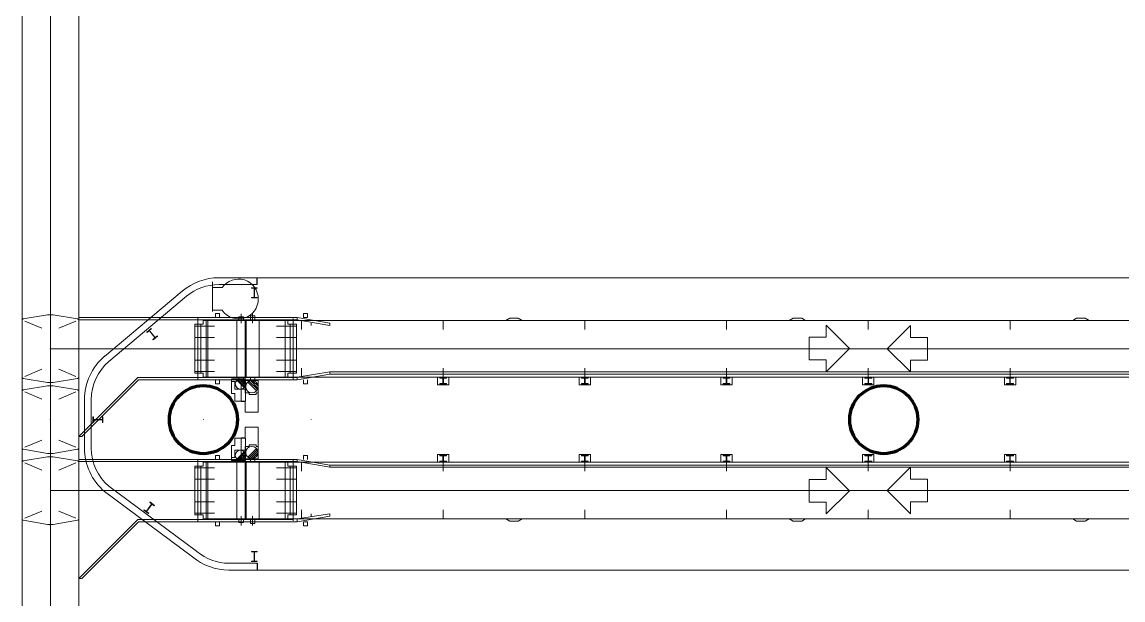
# Model space of a CAD drawing. Header units: metres. Extents: x 1807 to 3745, y 842 to 1968.
# Drawn here: x 3482.8 to 3502.22, y 1328.82 to 1339.01 of the extents above; entities that cross this region are included whole.
import ezdxf

# ---------------------------------------------------------------- set-up
doc = ezdxf.new("R2010")
doc.units = ezdxf.units.M
doc.header["$MEASUREMENT"] = 0
doc.layers.add('Level 1', color=7, linetype='Continuous', lineweight=0)

msp = doc.modelspace()

# ---------------------------------------------------------------- linework, layer by layer
at = {"layer": 'Level 1', "color": 7, "linetype": 'Continuous', "lineweight": 0}
for p, q in [((3482.8, 1267.909), (3482.8, 1392.8)), ((3483.8, 1267.909), (3483.8, 1392.8)), ((3486.27, 1334.5), (3511.63, 1334.5)), ((3486.27, 1334.5), (3486.95, 1334.5)), ((3484.254, 1333.114), (3485.627, 1334.266)), ((3484.254, 1333.114), (3485.627, 1334.266)), ((3486.27, 1334.38), (3486.95, 1334.38)), ((3484.332, 1333.022), (3485.704, 1334.174)), ((3483.25, 1333.845), (3482.821, 1333.774)), ((3483.35, 1333.845), (3483.25, 1333.845)), ((3483.35, 1333.845), (3483.779, 1333.774)), ((3486.215, 1333.8), (3486.215, 1333.87)), ((3486.215, 1333.87), (3486.285, 1333.87)), ((3486.285, 1333.8), (3486.285, 1333.87)), ((3486.828, 1333.83), (3486.828, 1333.76)), ((3486.828, 1333.83), (3486.908, 1333.83)), ((3486.908, 1333.83), (3486.908, 1333.76)), ((3487.768, 1333.8), (3487.768, 1333.87)), ((3487.768, 1333.87), (3487.838, 1333.87)), ((3487.838, 1333.8), (3487.838, 1333.87)), ((3482.8, 1333.749), (3482.8, 1332.751)), ((3482.85, 1333.738), (3483.15, 1333.611)), ((3483.75, 1333.738), (3483.45, 1333.611)), ((3485.18, 1333.8), (3483.8, 1333.8)), ((3485.18, 1333.76), (3483.8, 1333.76)), ((3483.8, 1333.749), (3483.8, 1332.751)), ((3483.8, 1333.749), (3483.8, 1332.751)), ((3485.9, 1333.8), (3485.18, 1333.8)), ((3485.9, 1333.76), (3485.18, 1333.76)), ((3485.847, 1333.68), (3485.847, 1332.82)), ((3485.847, 1333.68), (3485.997, 1333.68)), ((3485.847, 1333.65), (3486.197, 1333.65)), ((3485.9, 1333.8), (3487.654, 1333.8)), ((3485.9, 1333.8), (3485.9, 1332.7)), ((3485.9, 1333.76), (3487.654, 1333.76)), ((3485.997, 1333.75), (3486.047, 1333.75)), ((3485.997, 1333.68), (3485.997, 1333.75)), ((3511.853, 1333.75), (3486.047, 1333.75)), ((3486.07, 1333.75), (3487.462, 1333.75)), ((3486.589, 1333.76), (3486.739, 1333.76)), ((3486.624, 1333.81), (3486.704, 1333.81)), ((3486.624, 1333.81), (3486.624, 1333.76)), ((3486.704, 1333.81), (3486.704, 1333.76)), ((3486.768, 1333.76), (3486.968, 1333.76)), ((3487.639, 1333.65), (3487.289, 1333.65)), ((3487.489, 1333.75), (3487.439, 1333.75)), ((3487.489, 1333.68), (3487.489, 1333.75)), ((3487.639, 1333.68), (3487.489, 1333.68)), ((3487.639, 1332.82), (3487.639, 1333.68)), ((3487.654, 1333.76), (3487.654, 1333.8)), ((3488.228, 1333.7), (3487.654, 1333.8)), ((3487.654, 1333.76), (3488.228, 1333.66)), ((3487.728, 1333.75), (3487.728, 1333.59)), ((3487.768, 1333.8), (3487.838, 1333.8)), ((3487.898, 1333.7), (3487.898, 1333.66)), ((3488.228, 1333.66), (3488.228, 1333.7)), ((3490.228, 1333.75), (3490.228, 1333.59)), ((3491.334, 1333.75), (3491.403, 1333.79)), ((3491.553, 1333.79), (3491.403, 1333.79)), ((3491.553, 1333.79), (3491.623, 1333.75)), ((3492.728, 1333.75), (3492.728, 1333.59)), ((3495.228, 1333.75), (3495.228, 1333.59)), ((3496.334, 1333.75), (3496.403, 1333.79)), ((3496.553, 1333.79), (3496.403, 1333.79)), ((3496.553, 1333.79), (3496.623, 1333.75)), ((3496.984, 1333.662), (3497.394, 1333.252)), ((3496.984, 1333.452), (3496.984, 1333.662)), ((3497.728, 1333.75), (3497.728, 1333.59)), ((3500.228, 1333.75), (3500.228, 1333.59)), ((3501.403, 1333.79), (3501.334, 1333.75)), ((3501.403, 1333.79), (3501.553, 1333.79)), ((3501.623, 1333.75), (3501.553, 1333.79)), ((3485.847, 1333.45), (3486.197, 1333.45)), ((3487.639, 1333.45), (3487.289, 1333.45)), ((3496.684, 1333.052), (3496.684, 1333.452)), ((3496.684, 1333.452), (3496.984, 1333.452)), ((3483.299, 1333.249), (3483.301, 1333.251)), ((3483.299, 1333.251), (3483.301, 1333.249)), ((3483.299, 1333.251), (3483.301, 1333.249)), ((3483.301, 1333.251), (3483.299, 1333.249)), ((3485.179, 1333.249), (3485.181, 1333.251)), ((3485.179, 1333.251), (3485.181, 1333.249)), ((3485.847, 1333.25), (3486.197, 1333.25)), ((3487.639, 1333.25), (3487.289, 1333.25)), ((3496.984, 1332.842), (3497.394, 1333.252)), ((3485.847, 1333.05), (3486.197, 1333.05)), ((3487.639, 1333.05), (3487.289, 1333.05)), ((3496.684, 1333.052), (3496.984, 1333.052)), ((3496.984, 1332.842), (3496.984, 1333.052)), ((3482.85, 1332.762), (3483.15, 1332.889)), ((3483.75, 1332.762), (3483.45, 1332.889)), ((3484.334, 1333.024), (3484.332, 1333.022)), ((3485.847, 1332.85), (3486.197, 1332.85)), ((3487.639, 1332.85), (3487.289, 1332.85)), ((3487.728, 1332.91), (3487.728, 1332.75)), ((3490.228, 1332.91), (3490.228, 1332.75)), ((3492.728, 1332.91), (3492.728, 1332.75)), ((3495.228, 1332.91), (3495.228, 1332.75)), ((3497.728, 1332.91), (3497.728, 1332.75)), ((3500.228, 1332.91), (3500.228, 1332.75)), ((3483.25, 1332.655), (3482.821, 1332.727)), ((3483.35, 1332.655), (3483.25, 1332.655)), ((3483.35, 1332.655), (3483.779, 1332.727)), ((3484.84, 1332.74), (3483.8, 1331.7)), ((3484.857, 1332.7), (3483.857, 1331.7)), ((3485.18, 1332.74), (3484.84, 1332.74)), ((3485.18, 1332.7), (3484.857, 1332.7)), ((3485.9, 1332.74), (3485.18, 1332.74)), ((3485.9, 1332.7), (3485.18, 1332.7)), ((3485.847, 1332.82), (3485.997, 1332.82)), ((3485.9, 1332.74), (3487.654, 1332.74)), ((3485.9, 1332.7), (3487.654, 1332.7)), ((3485.997, 1332.82), (3485.997, 1332.75)), ((3485.997, 1332.75), (3486.047, 1332.75)), ((3486.047, 1332.75), (3487.462, 1332.75)), ((3486.215, 1332.7), (3486.215, 1332.63)), ((3486.285, 1332.7), (3486.285, 1332.63)), ((3486.744, 1332.72), (3486.494, 1332.72)), ((3486.494, 1332.72), (3486.494, 1332.67)), ((3486.554, 1332.67), (3486.494, 1332.67)), ((3486.554, 1332.67), (3486.554, 1332.538)), ((3486.589, 1332.74), (3486.739, 1332.74)), ((3486.721, 1332.568), (3486.592, 1332.697)), ((3486.733, 1332.586), (3486.609, 1332.709)), ((3486.624, 1332.74), (3486.624, 1332.72)), ((3486.741, 1332.607), (3486.63, 1332.717)), ((3486.744, 1332.634), (3486.657, 1332.72)), ((3486.964, 1332.69), (3486.664, 1332.69)), ((3486.664, 1332.69), (3486.664, 1332.63)), ((3486.704, 1332.74), (3486.704, 1332.72)), ((3486.744, 1332.72), (3486.744, 1332.538)), ((3486.768, 1332.74), (3486.968, 1332.74)), ((3486.936, 1332.508), (3486.782, 1332.663)), ((3486.951, 1332.529), (3486.803, 1332.677)), ((3486.828, 1332.74), (3486.828, 1332.69)), ((3486.961, 1332.554), (3486.828, 1332.687)), ((3486.964, 1332.587), (3486.861, 1332.69)), ((3486.908, 1332.74), (3486.908, 1332.69)), ((3486.964, 1332.69), (3486.964, 1332.472)), ((3487.489, 1332.75), (3487.439, 1332.75)), ((3487.639, 1332.82), (3487.489, 1332.82)), ((3487.489, 1332.82), (3487.489, 1332.75)), ((3511.853, 1332.75), (3487.489, 1332.75)), ((3488.228, 1332.84), (3487.654, 1332.75)), ((3487.654, 1332.7), (3488.228, 1332.8)), ((3487.654, 1332.7), (3487.654, 1332.75)), ((3487.768, 1332.7), (3487.768, 1332.63)), ((3487.838, 1332.7), (3487.838, 1332.63)), ((3507.818, 1332.84), (3488.228, 1332.84)), ((3488.228, 1332.8), (3488.228, 1332.84)), ((3507.228, 1332.8), (3488.228, 1332.8)), ((3490.128, 1332.616), (3490.128, 1332.75)), ((3490.128, 1332.75), (3490.328, 1332.75)), ((3490.168, 1332.74), (3490.288, 1332.74)), ((3490.168, 1332.74), (3490.168, 1332.73)), ((3490.168, 1332.73), (3490.223, 1332.73)), ((3490.188, 1332.75), (3490.188, 1332.74)), ((3490.223, 1332.73), (3490.223, 1332.636)), ((3490.233, 1332.73), (3490.288, 1332.73)), ((3490.233, 1332.73), (3490.233, 1332.636)), ((3490.268, 1332.75), (3490.268, 1332.74)), ((3490.288, 1332.74), (3490.288, 1332.73)), ((3490.328, 1332.616), (3490.328, 1332.75)), ((3492.628, 1332.616), (3492.628, 1332.75)), ((3492.628, 1332.75), (3492.828, 1332.75)), ((3492.668, 1332.74), (3492.788, 1332.74)), ((3492.668, 1332.74), (3492.668, 1332.73)), ((3492.668, 1332.73), (3492.723, 1332.73)), ((3492.688, 1332.75), (3492.688, 1332.74)), ((3492.723, 1332.73), (3492.723, 1332.636)), ((3492.733, 1332.73), (3492.788, 1332.73)), ((3492.733, 1332.73), (3492.733, 1332.636)), ((3492.768, 1332.75), (3492.768, 1332.74)), ((3492.788, 1332.74), (3492.788, 1332.73)), ((3492.828, 1332.616), (3492.828, 1332.75)), ((3495.128, 1332.616), (3495.128, 1332.75)), ((3495.128, 1332.75), (3495.328, 1332.75)), ((3495.168, 1332.74), (3495.288, 1332.74)), ((3495.168, 1332.74), (3495.168, 1332.73)), ((3495.168, 1332.73), (3495.223, 1332.73)), ((3495.188, 1332.75), (3495.188, 1332.74)), ((3495.223, 1332.73), (3495.223, 1332.636)), ((3495.233, 1332.73), (3495.288, 1332.73)), ((3495.233, 1332.73), (3495.233, 1332.636)), ((3495.268, 1332.75), (3495.268, 1332.74)), ((3495.288, 1332.74), (3495.288, 1332.73)), ((3495.328, 1332.616), (3495.328, 1332.75)), ((3497.628, 1332.616), (3497.628, 1332.75)), ((3497.628, 1332.75), (3497.828, 1332.75)), ((3497.668, 1332.74), (3497.788, 1332.74)), ((3497.668, 1332.74), (3497.668, 1332.73)), ((3497.668, 1332.73), (3497.723, 1332.73)), ((3497.688, 1332.75), (3497.688, 1332.74)), ((3497.723, 1332.73), (3497.723, 1332.636)), ((3497.733, 1332.73), (3497.788, 1332.73)), ((3497.733, 1332.73), (3497.733, 1332.636)), ((3497.768, 1332.75), (3497.768, 1332.74)), ((3497.788, 1332.74), (3497.788, 1332.73)), ((3497.828, 1332.616), (3497.828, 1332.75)), ((3500.128, 1332.616), (3500.128, 1332.75)), ((3500.128, 1332.75), (3500.328, 1332.75)), ((3500.168, 1332.74), (3500.288, 1332.74)), ((3500.168, 1332.74), (3500.168, 1332.73)), ((3500.168, 1332.73), (3500.223, 1332.73)), ((3500.188, 1332.75), (3500.188, 1332.74)), ((3500.223, 1332.73), (3500.223, 1332.636)), ((3500.233, 1332.73), (3500.288, 1332.73)), ((3500.233, 1332.73), (3500.233, 1332.636)), ((3500.268, 1332.75), (3500.268, 1332.74)), ((3500.288, 1332.74), (3500.288, 1332.73)), ((3500.328, 1332.616), (3500.328, 1332.75)), ((3482.8, 1332.499), (3482.8, 1331.501)), ((3483.25, 1332.595), (3482.821, 1332.523)), ((3482.85, 1332.488), (3483.15, 1332.361)), ((3483.35, 1332.595), (3483.25, 1332.595)), ((3483.299, 1332.626), (3483.301, 1332.624)), ((3483.301, 1332.626), (3483.299, 1332.624)), ((3483.35, 1332.595), (3483.779, 1332.523)), ((3483.75, 1332.488), (3483.45, 1332.361)), ((3483.8, 1332.499), (3483.8, 1331.501)), ((3483.8, 1332.499), (3483.8, 1331.501)), ((3486.215, 1332.63), (3486.285, 1332.63)), ((3486.744, 1332.538), (3486.554, 1332.538)), ((3486.736, 1332.63), (3486.664, 1332.63)), ((3486.736, 1332.63), (3486.736, 1332.472)), ((3486.808, 1332.472), (3486.736, 1332.472)), ((3486.808, 1332.472), (3486.808, 1332.442)), ((3486.964, 1332.472), (3486.928, 1332.472)), ((3486.928, 1332.472), (3486.928, 1332.442)), ((3487.768, 1332.63), (3487.838, 1332.63)), ((3490.128, 1332.616), (3490.328, 1332.616)), ((3490.168, 1332.636), (3490.168, 1332.626)), ((3490.168, 1332.636), (3490.223, 1332.636)), ((3490.168, 1332.626), (3490.288, 1332.626)), ((3490.233, 1332.636), (3490.288, 1332.636)), ((3490.288, 1332.636), (3490.288, 1332.626)), ((3492.628, 1332.616), (3492.828, 1332.616)), ((3492.668, 1332.636), (3492.668, 1332.626)), ((3492.668, 1332.636), (3492.723, 1332.636)), ((3492.668, 1332.626), (3492.788, 1332.626)), ((3492.733, 1332.636), (3492.788, 1332.636)), ((3492.788, 1332.636), (3492.788, 1332.626)), ((3495.128, 1332.616), (3495.328, 1332.616)), ((3495.168, 1332.636), (3495.168, 1332.626)), ((3495.168, 1332.636), (3495.223, 1332.636)), ((3495.168, 1332.626), (3495.288, 1332.626)), ((3495.233, 1332.636), (3495.288, 1332.636)), ((3495.288, 1332.636), (3495.288, 1332.626)), ((3497.628, 1332.616), (3497.828, 1332.616)), ((3497.668, 1332.636), (3497.668, 1332.626)), ((3497.668, 1332.636), (3497.723, 1332.636)), ((3497.668, 1332.626), (3497.788, 1332.626)), ((3497.733, 1332.636), (3497.788, 1332.636)), ((3497.788, 1332.636), (3497.788, 1332.626)), ((3500.128, 1332.616), (3500.328, 1332.616)), ((3500.168, 1332.636), (3500.168, 1332.626)), ((3500.168, 1332.636), (3500.223, 1332.636)), ((3500.168, 1332.626), (3500.288, 1332.626)), ((3500.233, 1332.636), (3500.288, 1332.636)), ((3500.288, 1332.636), (3500.288, 1332.626)), ((3483.9, 1331.5), (3483.9, 1332.35)), ((3483.9, 1331.5), (3483.9, 1332.35)), ((3484.02, 1331.5), (3484.02, 1332.35)), ((3486.928, 1332.442), (3486.808, 1332.442)), ((3483.299, 1332.001), (3483.301, 1331.999)), ((3483.301, 1332.001), (3483.299, 1331.999)), ((3485.999, 1331.999), (3486.001, 1332.001)), ((3485.999, 1332.001), (3486.001, 1331.999)), ((3487.899, 1331.999), (3487.901, 1332.001)), ((3487.899, 1332.001), (3487.901, 1331.999)), ((3483.857, 1331.7), (3483.8, 1331.7)), ((3482.85, 1331.512), (3483.15, 1331.639)), ((3483.75, 1331.512), (3483.45, 1331.639)), ((3486.736, 1331.37), (3486.736, 1331.528)), ((3486.808, 1331.528), (3486.736, 1331.528)), ((3486.936, 1331.492), (3486.782, 1331.338)), ((3486.928, 1331.558), (3486.808, 1331.558)), ((3486.808, 1331.528), (3486.808, 1331.558)), ((3486.928, 1331.528), (3486.928, 1331.558)), ((3486.964, 1331.528), (3486.928, 1331.528)), ((3486.964, 1331.31), (3486.964, 1331.528)), ((3483.25, 1331.405), (3482.821, 1331.477)), ((3483.25, 1331.345), (3482.821, 1331.273)), ((3483.35, 1331.405), (3483.25, 1331.405)), ((3483.35, 1331.345), (3483.25, 1331.345)), ((3483.299, 1331.376), (3483.301, 1331.374)), ((3483.301, 1331.376), (3483.299, 1331.374)), ((3483.35, 1331.405), (3483.779, 1331.477)), ((3483.35, 1331.345), (3483.779, 1331.273)), ((3485.18, 1331.3), (3483.8, 1331.3)), ((3485.9, 1331.3), (3485.18, 1331.3)), ((3485.9, 1331.3), (3487.654, 1331.3)), ((3485.9, 1331.3), (3485.9, 1330.2)), ((3486.215, 1331.3), (3486.215, 1331.37)), ((3486.215, 1331.37), (3486.285, 1331.37)), ((3486.285, 1331.3), (3486.285, 1331.37)), ((3486.554, 1331.33), (3486.494, 1331.33)), ((3486.494, 1331.28), (3486.494, 1331.33)), ((3486.744, 1331.462), (3486.554, 1331.462)), ((3486.554, 1331.33), (3486.554, 1331.462)), ((3486.721, 1331.432), (3486.592, 1331.303)), ((3486.733, 1331.415), (3486.609, 1331.291)), ((3486.741, 1331.393), (3486.63, 1331.283)), ((3486.744, 1331.367), (3486.657, 1331.28)), ((3486.736, 1331.37), (3486.664, 1331.37)), ((3486.664, 1331.31), (3486.664, 1331.37)), ((3486.964, 1331.31), (3486.664, 1331.31)), ((3486.744, 1331.28), (3486.744, 1331.462)), ((3486.951, 1331.471), (3486.803, 1331.323)), ((3486.961, 1331.446), (3486.828, 1331.313)), ((3486.828, 1331.26), (3486.828, 1331.31)), ((3486.964, 1331.413), (3486.861, 1331.31)), ((3486.908, 1331.26), (3486.908, 1331.31)), ((3487.654, 1331.26), (3487.654, 1331.3)), ((3488.228, 1331.2), (3487.654, 1331.3)), ((3487.768, 1331.3), (3487.768, 1331.37)), ((3487.768, 1331.37), (3487.838, 1331.37)), ((3487.838, 1331.3), (3487.838, 1331.37)), ((3490.128, 1331.384), (3490.128, 1331.25)), ((3490.128, 1331.384), (3490.328, 1331.384)), ((3490.168, 1331.374), (3490.288, 1331.374)), ((3490.168, 1331.364), (3490.168, 1331.374)), ((3490.168, 1331.364), (3490.223, 1331.364)), ((3490.223, 1331.27), (3490.223, 1331.364)), ((3490.233, 1331.364), (3490.288, 1331.364)), ((3490.233, 1331.27), (3490.233, 1331.364)), ((3490.288, 1331.364), (3490.288, 1331.374)), ((3490.328, 1331.384), (3490.328, 1331.25)), ((3492.628, 1331.384), (3492.628, 1331.25)), ((3492.628, 1331.384), (3492.828, 1331.384)), ((3492.668, 1331.374), (3492.788, 1331.374)), ((3492.668, 1331.364), (3492.668, 1331.374)), ((3492.668, 1331.364), (3492.723, 1331.364)), ((3492.723, 1331.27), (3492.723, 1331.364)), ((3492.733, 1331.364), (3492.788, 1331.364)), ((3492.733, 1331.27), (3492.733, 1331.364)), ((3492.788, 1331.364), (3492.788, 1331.374)), ((3492.828, 1331.384), (3492.828, 1331.25)), ((3495.128, 1331.384), (3495.128, 1331.25)), ((3495.128, 1331.384), (3495.328, 1331.384)), ((3495.168, 1331.374), (3495.288, 1331.374)), ((3495.168, 1331.364), (3495.168, 1331.374)), ((3495.168, 1331.364), (3495.223, 1331.364)), ((3495.223, 1331.27), (3495.223, 1331.364)), ((3495.233, 1331.364), (3495.288, 1331.364)), ((3495.233, 1331.27), (3495.233, 1331.364)), ((3495.288, 1331.364), (3495.288, 1331.374)), ((3495.328, 1331.384), (3495.328, 1331.25)), ((3497.628, 1331.384), (3497.628, 1331.25)), ((3497.628, 1331.384), (3497.828, 1331.384)), ((3497.668, 1331.374), (3497.788, 1331.374)), ((3497.668, 1331.364), (3497.668, 1331.374)), ((3497.668, 1331.364), (3497.723, 1331.364)), ((3497.723, 1331.27), (3497.723, 1331.364)), ((3497.733, 1331.364), (3497.788, 1331.364)), ((3497.733, 1331.27), (3497.733, 1331.364)), ((3497.788, 1331.364), (3497.788, 1331.374)), ((3497.828, 1331.384), (3497.828, 1331.25)), ((3500.128, 1331.384), (3500.128, 1331.25)), ((3500.128, 1331.384), (3500.328, 1331.384)), ((3500.168, 1331.374), (3500.288, 1331.374)), ((3500.168, 1331.364), (3500.168, 1331.374)), ((3500.168, 1331.364), (3500.223, 1331.364)), ((3500.223, 1331.27), (3500.223, 1331.364)), ((3500.233, 1331.364), (3500.288, 1331.364)), ((3500.233, 1331.27), (3500.233, 1331.364)), ((3500.288, 1331.364), (3500.288, 1331.374)), ((3500.328, 1331.384), (3500.328, 1331.25)), ((3482.8, 1331.249), (3482.8, 1330.251)), ((3482.85, 1331.238), (3483.15, 1331.111)), ((3483.75, 1331.238), (3483.45, 1331.111)), ((3485.18, 1331.26), (3483.8, 1331.26)), ((3483.8, 1331.249), (3483.8, 1330.251)), ((3483.8, 1331.249), (3483.8, 1330.251)), ((3485.9, 1331.26), (3485.18, 1331.26)), ((3485.847, 1330.32), (3485.847, 1331.18)), ((3485.847, 1331.18), (3485.997, 1331.18)), ((3485.847, 1331.15), (3486.197, 1331.15)), ((3485.9, 1331.26), (3487.654, 1331.26)), ((3485.997, 1331.25), (3486.047, 1331.25)), ((3485.997, 1331.18), (3485.997, 1331.25)), ((3511.853, 1331.25), (3486.047, 1331.25)), ((3486.744, 1331.28), (3486.494, 1331.28)), ((3486.589, 1331.26), (3486.739, 1331.26)), ((3486.624, 1331.26), (3486.624, 1331.28)), ((3486.704, 1331.26), (3486.704, 1331.28)), ((3486.768, 1331.26), (3486.968, 1331.26)), ((3487.639, 1331.15), (3487.289, 1331.15)), ((3487.489, 1331.25), (3487.439, 1331.25)), ((3487.489, 1331.18), (3487.489, 1331.25)), ((3487.639, 1331.18), (3487.489, 1331.18)), ((3487.639, 1331.18), (3487.639, 1330.32)), ((3487.654, 1331.26), (3488.228, 1331.16)), ((3487.728, 1331.09), (3487.728, 1331.25)), ((3507.228, 1331.2), (3488.228, 1331.2)), ((3488.228, 1331.16), (3488.228, 1331.2)), ((3507.818, 1331.16), (3488.228, 1331.16)), ((3490.128, 1331.25), (3490.328, 1331.25)), ((3490.168, 1331.27), (3490.223, 1331.27)), ((3490.168, 1331.26), (3490.168, 1331.27)), ((3490.168, 1331.26), (3490.288, 1331.26)), ((3490.188, 1331.25), (3490.188, 1331.26)), ((3490.228, 1331.09), (3490.228, 1331.25)), ((3490.233, 1331.27), (3490.288, 1331.27)), ((3490.268, 1331.25), (3490.268, 1331.26)), ((3490.288, 1331.26), (3490.288, 1331.27)), ((3492.628, 1331.25), (3492.828, 1331.25)), ((3492.668, 1331.27), (3492.723, 1331.27)), ((3492.668, 1331.26), (3492.668, 1331.27)), ((3492.668, 1331.26), (3492.788, 1331.26)), ((3492.688, 1331.25), (3492.688, 1331.26)), ((3492.728, 1331.09), (3492.728, 1331.25)), ((3492.733, 1331.27), (3492.788, 1331.27)), ((3492.768, 1331.25), (3492.768, 1331.26)), ((3492.788, 1331.26), (3492.788, 1331.27)), ((3495.128, 1331.25), (3495.328, 1331.25)), ((3495.168, 1331.27), (3495.223, 1331.27)), ((3495.168, 1331.26), (3495.168, 1331.27)), ((3495.168, 1331.26), (3495.288, 1331.26)), ((3495.188, 1331.25), (3495.188, 1331.26)), ((3495.228, 1331.09), (3495.228, 1331.25)), ((3495.233, 1331.27), (3495.288, 1331.27)), ((3495.268, 1331.25), (3495.268, 1331.26)), ((3495.288, 1331.26), (3495.288, 1331.27)), ((3496.984, 1331.158), (3497.394, 1330.748)), ((3496.984, 1331.158), (3496.984, 1330.948)), ((3497.628, 1331.25), (3497.828, 1331.25)), ((3497.668, 1331.27), (3497.723, 1331.27)), ((3497.668, 1331.26), (3497.668, 1331.27)), ((3497.668, 1331.26), (3497.788, 1331.26)), ((3497.688, 1331.25), (3497.688, 1331.26)), ((3497.728, 1331.09), (3497.728, 1331.25)), ((3497.733, 1331.27), (3497.788, 1331.27)), ((3497.768, 1331.25), (3497.768, 1331.26)), ((3497.788, 1331.26), (3497.788, 1331.27)), ((3500.128, 1331.25), (3500.328, 1331.25)), ((3500.168, 1331.27), (3500.223, 1331.27)), ((3500.168, 1331.26), (3500.168, 1331.27)), ((3500.168, 1331.26), (3500.288, 1331.26)), ((3500.188, 1331.25), (3500.188, 1331.26)), ((3500.228, 1331.09), (3500.228, 1331.25)), ((3500.233, 1331.27), (3500.288, 1331.27)), ((3500.268, 1331.25), (3500.268, 1331.26)), ((3500.288, 1331.26), (3500.288, 1331.27)), ((3485.847, 1330.95), (3486.197, 1330.95)), ((3487.639, 1330.95), (3487.289, 1330.95)), ((3496.684, 1330.948), (3496.684, 1330.548)), ((3496.684, 1330.948), (3496.984, 1330.948)), ((3483.299, 1330.749), (3483.301, 1330.751)), ((3483.299, 1330.751), (3483.301, 1330.749)), ((3483.299, 1330.751), (3483.301, 1330.749)), ((3483.301, 1330.751), (3483.299, 1330.749)), ((3485.807, 1329.584), (3484.257, 1330.734)), ((3485.807, 1329.584), (3484.257, 1330.734)), ((3485.879, 1329.68), (3484.329, 1330.83)), ((3484.329, 1330.83), (3484.334, 1330.826)), ((3485.179, 1330.749), (3485.181, 1330.751)), ((3485.179, 1330.751), (3485.181, 1330.749)), ((3485.847, 1330.75), (3486.197, 1330.75)), ((3487.639, 1330.75), (3487.289, 1330.75)), ((3496.984, 1330.338), (3497.394, 1330.748)), ((3485.847, 1330.55), (3486.197, 1330.55)), ((3487.639, 1330.55), (3487.289, 1330.55)), ((3496.684, 1330.548), (3496.984, 1330.548)), ((3496.984, 1330.548), (3496.984, 1330.338)), ((3482.85, 1330.262), (3483.15, 1330.389)), ((3483.75, 1330.262), (3483.45, 1330.389)), ((3485.847, 1330.35), (3486.197, 1330.35)), ((3485.847, 1330.32), (3485.997, 1330.32)), ((3485.997, 1330.32), (3485.997, 1330.25)), ((3487.639, 1330.35), (3487.289, 1330.35)), ((3487.639, 1330.32), (3487.489, 1330.32)), ((3487.489, 1330.32), (3487.489, 1330.25)), ((3488.228, 1330.34), (3487.654, 1330.25)), ((3487.728, 1330.25), (3487.728, 1330.41)), ((3487.898, 1330.3), (3487.898, 1330.34)), ((3488.228, 1330.3), (3488.228, 1330.34)), ((3490.228, 1330.25), (3490.228, 1330.41)), ((3492.728, 1330.25), (3492.728, 1330.41)), ((3495.228, 1330.25), (3495.228, 1330.41)), ((3497.728, 1330.25), (3497.728, 1330.41)), ((3500.228, 1330.25), (3500.228, 1330.41)), ((3483.25, 1330.155), (3482.821, 1330.227)), ((3483.35, 1330.155), (3483.25, 1330.155)), ((3483.299, 1330.126), (3483.301, 1330.124)), ((3483.301, 1330.126), (3483.299, 1330.124)), ((3483.35, 1330.155), (3483.779, 1330.227)), ((3484.84, 1330.24), (3483.8, 1329.2)), ((3484.857, 1330.2), (3483.857, 1329.2)), ((3485.18, 1330.24), (3484.84, 1330.24)), ((3485.18, 1330.2), (3484.857, 1330.2)), ((3485.9, 1330.24), (3485.18, 1330.24)), ((3485.9, 1330.2), (3485.18, 1330.2)), ((3485.9, 1330.24), (3487.59, 1330.24)), ((3485.9, 1330.2), (3487.654, 1330.2)), ((3485.997, 1330.25), (3486.047, 1330.25)), ((3511.853, 1330.25), (3486.047, 1330.25)), ((3486.215, 1330.2), (3486.215, 1330.13)), ((3486.215, 1330.13), (3486.285, 1330.13)), ((3486.285, 1330.2), (3486.285, 1330.13)), ((3486.589, 1330.24), (3486.739, 1330.24)), ((3486.624, 1330.19), (3486.624, 1330.24)), ((3486.624, 1330.19), (3486.704, 1330.19)), ((3486.704, 1330.19), (3486.704, 1330.24)), ((3486.768, 1330.24), (3486.968, 1330.24)), ((3486.828, 1330.17), (3486.828, 1330.24)), ((3486.828, 1330.17), (3486.908, 1330.17)), ((3486.908, 1330.17), (3486.908, 1330.24)), ((3487.489, 1330.25), (3487.439, 1330.25)), ((3487.654, 1330.2), (3488.228, 1330.3)), ((3487.654, 1330.2), (3487.654, 1330.25)), ((3487.768, 1330.2), (3487.838, 1330.2)), ((3487.768, 1330.2), (3487.768, 1330.13)), ((3487.768, 1330.13), (3487.838, 1330.13)), ((3487.838, 1330.2), (3487.838, 1330.13)), ((3491.334, 1330.25), (3491.403, 1330.21)), ((3491.553, 1330.21), (3491.403, 1330.21)), ((3491.553, 1330.21), (3491.623, 1330.25)), ((3496.334, 1330.25), (3496.403, 1330.21)), ((3496.553, 1330.21), (3496.403, 1330.21)), ((3496.553, 1330.21), (3496.623, 1330.25)), ((3501.403, 1330.21), (3501.334, 1330.25)), ((3501.403, 1330.21), (3501.553, 1330.21)), ((3501.623, 1330.25), (3501.553, 1330.21)), ((3485.81, 1329.582), (3485.804, 1329.586)), ((3485.884, 1329.676), (3485.879, 1329.68)), ((3486.95, 1329.47), (3486.45, 1329.47)), ((3511.451, 1329.35), (3486.45, 1329.35)), ((3486.95, 1329.35), (3486.45, 1329.35)), ((3483.857, 1329.2), (3483.8, 1329.2))]:
    msp.add_line(p, q, dxfattribs=at)
at = {"layer": 'Level 1', "color": 7, "linetype": 'Continuous', "lineweight": 0, "ltscale": 4}
for p, q in [((3483.3, 1267.909), (3483.3, 1392.8)), ((3486.664, 1333.7), (3486.664, 1333.864)), ((3486.868, 1333.7), (3486.868, 1333.864)), ((3485.902, 1333.8), (3485.902, 1332.715)), ((3485.957, 1333.68), (3485.957, 1332.82)), ((3486.047, 1333.75), (3486.047, 1332.75)), ((3486.078, 1333.75), (3486.078, 1332.75)), ((3486.589, 1333.75), (3486.589, 1332.75)), ((3486.739, 1333.75), (3486.739, 1332.75)), ((3486.755, 1333.75), (3486.755, 1332.75)), ((3486.981, 1333.75), (3486.981, 1332.75)), ((3487.439, 1332.75), (3487.439, 1333.75)), ((3487.529, 1332.82), (3487.529, 1333.68)), ((3487.584, 1332.7), (3487.584, 1333.785)), ((3498.473, 1333.66), (3498.063, 1333.25)), ((3498.473, 1333.45), (3498.473, 1333.66)), ((3498.773, 1333.45), (3498.473, 1333.45)), ((3498.773, 1333.05), (3498.773, 1333.45)), ((3483.3, 1333.25), (3485.18, 1333.25)), ((3485.18, 1333.25), (3512.72, 1333.25)), ((3498.473, 1332.84), (3498.063, 1333.25)), ((3498.473, 1332.84), (3498.473, 1333.05)), ((3498.773, 1333.05), (3498.473, 1333.05)), ((3486.494, 1332.67), (3486.494, 1332.458)), ((3486.554, 1332.458), (3486.494, 1332.458)), ((3486.554, 1332.458), (3486.554, 1332.326)), ((3486.664, 1332.63), (3486.664, 1332.322)), ((3486.744, 1332.326), (3486.744, 1332.538)), ((3486.964, 1332.134), (3486.964, 1332.472)), ((3486.554, 1332.326), (3486.744, 1332.326)), ((3486.736, 1332.322), (3486.664, 1332.322)), ((3486.736, 1332.322), (3486.736, 1332.134)), ((3486.736, 1332.134), (3486.964, 1332.134)), ((3486.664, 1331.37), (3486.664, 1331.678)), ((3486.736, 1331.678), (3486.664, 1331.678)), ((3486.736, 1331.866), (3486.964, 1331.866)), ((3486.736, 1331.678), (3486.736, 1331.866)), ((3486.964, 1331.866), (3486.964, 1331.528)), ((3486.494, 1331.33), (3486.494, 1331.542)), ((3486.554, 1331.542), (3486.494, 1331.542)), ((3486.554, 1331.674), (3486.744, 1331.674)), ((3486.554, 1331.542), (3486.554, 1331.674)), ((3486.744, 1331.674), (3486.744, 1331.462)), ((3487.584, 1331.3), (3487.584, 1330.215)), ((3485.902, 1330.2), (3485.902, 1331.285)), ((3485.957, 1330.32), (3485.957, 1331.18)), ((3486.047, 1330.25), (3486.047, 1331.25)), ((3486.078, 1330.25), (3486.078, 1331.25)), ((3486.589, 1330.25), (3486.589, 1331.25)), ((3486.739, 1330.25), (3486.739, 1331.25)), ((3486.755, 1330.25), (3486.755, 1331.25)), ((3486.981, 1330.25), (3486.981, 1331.25)), ((3487.439, 1331.25), (3487.439, 1330.25)), ((3487.529, 1331.18), (3487.529, 1330.32)), ((3498.473, 1331.16), (3498.063, 1330.75)), ((3498.473, 1331.16), (3498.473, 1330.95)), ((3498.773, 1330.95), (3498.473, 1330.95)), ((3498.773, 1330.95), (3498.773, 1330.55)), ((3483.3, 1330.75), (3485.18, 1330.75)), ((3485.18, 1330.75), (3512.72, 1330.75)), ((3498.473, 1330.34), (3498.063, 1330.75)), ((3498.473, 1330.55), (3498.473, 1330.34)), ((3498.773, 1330.55), (3498.473, 1330.55)), ((3486.664, 1330.3), (3486.664, 1330.136)), ((3486.868, 1330.3), (3486.868, 1330.136))]:
    msp.add_line(p, q, dxfattribs=at)
at = {"layer": 'Level 1', "color": 7, "linetype": 'Continuous', "lineweight": 13}
for p, q in [((3486.158, 1334.327), (3486.158, 1334.427)), ((3486.158, 1334.427), (3486.158, 1333.904)), ((3486.331, 1334.327), (3486.158, 1334.327)), ((3486.849, 1334.322), (3486.95, 1334.322)), ((3486.849, 1334.314), (3486.849, 1334.322)), ((3486.889, 1334.314), (3486.849, 1334.314)), ((3486.897, 1334.16), (3486.897, 1334.307)), ((3486.902, 1334.307), (3486.902, 1334.16)), ((3486.95, 1334.314), (3486.909, 1334.314)), ((3486.95, 1334.322), (3486.95, 1334.314)), ((3486.849, 1334.144), (3486.849, 1334.152)), ((3486.849, 1334.152), (3486.889, 1334.152)), ((3486.95, 1334.144), (3486.849, 1334.144)), ((3486.909, 1334.152), (3486.95, 1334.152)), ((3486.95, 1334.152), (3486.95, 1334.144)), ((3486.158, 1333.927), (3486.331, 1333.927)), ((3485.077, 1333.609), (3485, 1333.543)), ((3485, 1333.543), (3485.005, 1333.537)), ((3485.005, 1333.537), (3485.036, 1333.564)), ((3485.047, 1333.563), (3485.141, 1333.45)), ((3485.145, 1333.453), (3485.05, 1333.566)), ((3485.051, 1333.576), (3485.083, 1333.603)), ((3485.083, 1333.603), (3485.077, 1333.609)), ((3485.14, 1333.439), (3485.109, 1333.413)), ((3485.114, 1333.407), (3485.192, 1333.472)), ((3485.187, 1333.479), (3485.155, 1333.452)), ((3485.192, 1333.472), (3485.187, 1333.479)), ((3485.109, 1333.413), (3485.114, 1333.407)), ((3484.05, 1331.949), (3484.05, 1332.051)), ((3484.05, 1332.051), (3484.058, 1332.051)), ((3484.058, 1331.949), (3484.05, 1331.949)), ((3484.058, 1332.051), (3484.058, 1332.01)), ((3484.058, 1331.99), (3484.058, 1331.949)), ((3484.066, 1332.002), (3484.212, 1332.002)), ((3484.212, 1331.998), (3484.066, 1331.998)), ((3484.22, 1332.01), (3484.22, 1332.051)), ((3484.22, 1332.051), (3484.228, 1332.051)), ((3484.22, 1331.949), (3484.22, 1331.99)), ((3484.228, 1331.949), (3484.22, 1331.949)), ((3484.228, 1332.051), (3484.228, 1331.949)), ((3485.052, 1330.543), (3485.056, 1330.549)), ((3485.084, 1330.518), (3485.052, 1330.543)), ((3485.056, 1330.549), (3485.138, 1330.489)), ((3484.95, 1330.407), (3484.955, 1330.413)), ((3485.032, 1330.346), (3484.95, 1330.407)), ((3484.955, 1330.413), (3484.988, 1330.389)), ((3484.998, 1330.39), (3485.086, 1330.508)), ((3485.09, 1330.505), (3485.002, 1330.387)), ((3485.004, 1330.377), (3485.036, 1330.352)), ((3485.036, 1330.352), (3485.032, 1330.346)), ((3485.133, 1330.482), (3485.1, 1330.507)), ((3485.138, 1330.489), (3485.133, 1330.482)), ((3486.849, 1329.67), (3486.849, 1329.678)), ((3486.849, 1329.678), (3486.95, 1329.678)), ((3486.89, 1329.67), (3486.849, 1329.67)), ((3486.897, 1329.515), (3486.897, 1329.662)), ((3486.902, 1329.662), (3486.902, 1329.515)), ((3486.95, 1329.67), (3486.909, 1329.67)), ((3486.95, 1329.678), (3486.95, 1329.67)), ((3486.849, 1329.5), (3486.849, 1329.508)), ((3486.849, 1329.508), (3486.89, 1329.508)), ((3486.95, 1329.5), (3486.849, 1329.5)), ((3486.909, 1329.508), (3486.95, 1329.508)), ((3486.95, 1329.508), (3486.95, 1329.5))]:
    msp.add_line(p, q, dxfattribs=at)
at = {"layer": 'Level 1', "color": 7, "linetype": 'Continuous', "lineweight": 30}
for p, q in [((3486.95, 1334.38), (3486.95, 1334.5)), ((3486.95, 1329.47), (3486.95, 1329.35))]:
    msp.add_line(p, q, dxfattribs=at)
at = {"layer": 'Level 1', "color": 7, "linetype": 'Continuous', "lineweight": 0}
for centre, radius in [((3486.653, 1332.629), 0.091), ((3486.855, 1332.581), 0.109), ((3486.855, 1331.419), 0.109), ((3486.653, 1331.371), 0.091)]:
    msp.add_circle(centre, radius, dxfattribs=at)
at = {"layer": 'Level 1', "color": 7, "linetype": 'Continuous', "lineweight": 70}
for centre in [(3486, 1332), (3498, 1332)]:
    msp.add_circle(centre, 0.6, dxfattribs=at)
at = {"layer": 'Level 1', "color": 7, "linetype": 'Continuous', "lineweight": 0}
for centre, radius, start, end in [((3486.27, 1333.5), 1, 90, 130.0106), ((3486.27, 1333.5), 1, 90, 130.0106), ((3486.27, 1333.5), 0.88, 90, 130.0106), ((3482.825, 1333.749), 0.025, 99.4624, 180), ((3483.775, 1333.749), 0.025, 360, 80.5376), ((3484.9, 1332.35), 1, 130.0106, 180), ((3484.9, 1332.35), 1, 130.0106, 180), ((3484.9, 1332.35), 0.88, 130.0106, 180), ((3482.825, 1332.751), 0.025, 180, 260.5378), ((3483.775, 1332.751), 0.025, 279.4622, 360), ((3482.825, 1332.499), 0.025, 99.4624, 180), ((3483.775, 1332.499), 0.025, 360, 80.5376), ((3482.825, 1331.501), 0.025, 180, 260.5378), ((3483.775, 1331.501), 0.025, 279.4622, 360), ((3484.9, 1331.5), 1, 180, 229.9894), ((3484.9, 1331.5), 1, 180, 229.9894), ((3484.9, 1331.5), 0.88, 180, 229.9894), ((3482.825, 1331.249), 0.025, 99.4624, 180), ((3483.775, 1331.249), 0.025, 360, 80.5376), ((3482.825, 1330.251), 0.025, 180, 260.5378), ((3483.775, 1330.251), 0.025, 279.4622, 360), ((3486.45, 1330.35), 1, 229.9894, 270), ((3486.45, 1330.35), 1, 229.9894, 270), ((3486.45, 1330.35), 0.88, 229.9894, 270)]:
    msp.add_arc(centre, radius, start, end, dxfattribs=at)
at = {"layer": 'Level 1', "color": 7, "linetype": 'Continuous', "lineweight": 13}
for centre, radius, start, end in [((3486.618, 1334.127), 0.35, 214.8503, 145.1497), ((3486.889, 1334.307), 0.0076, 0, 90), ((3486.909, 1334.307), 0.0076, 90, 180), ((3486.889, 1334.16), 0.0076, 270, 0), ((3486.909, 1334.16), 0.0076, 180, 270), ((3485.041, 1333.558), 0.0076, 40, 130), ((3485.056, 1333.571), 0.0076, 130, 220), ((3485.135, 1333.445), 0.0076, 310, 40), ((3485.15, 1333.458), 0.0076, 220, 310), ((3484.066, 1332.01), 0.0076, 180, 270), ((3484.066, 1331.99), 0.0076, 90, 180), ((3484.212, 1332.01), 0.0076, 270, 0), ((3484.212, 1331.99), 0.0076, 0, 90), ((3485.08, 1330.512), 0.0076, 323.3, 53.3), ((3484.992, 1330.395), 0.0076, 233.3, 323.3), ((3485.008, 1330.383), 0.0076, 143.3, 233.3), ((3485.096, 1330.501), 0.0076, 53.3, 143.3), ((3486.89, 1329.662), 0.0076, 0, 90), ((3486.909, 1329.662), 0.0076, 90, 180), ((3486.89, 1329.515), 0.0076, 270, 0), ((3486.909, 1329.515), 0.0076, 180, 270)]:
    msp.add_arc(centre, radius, start, end, dxfattribs=at)

doc.saveas('drawing.dxf')
